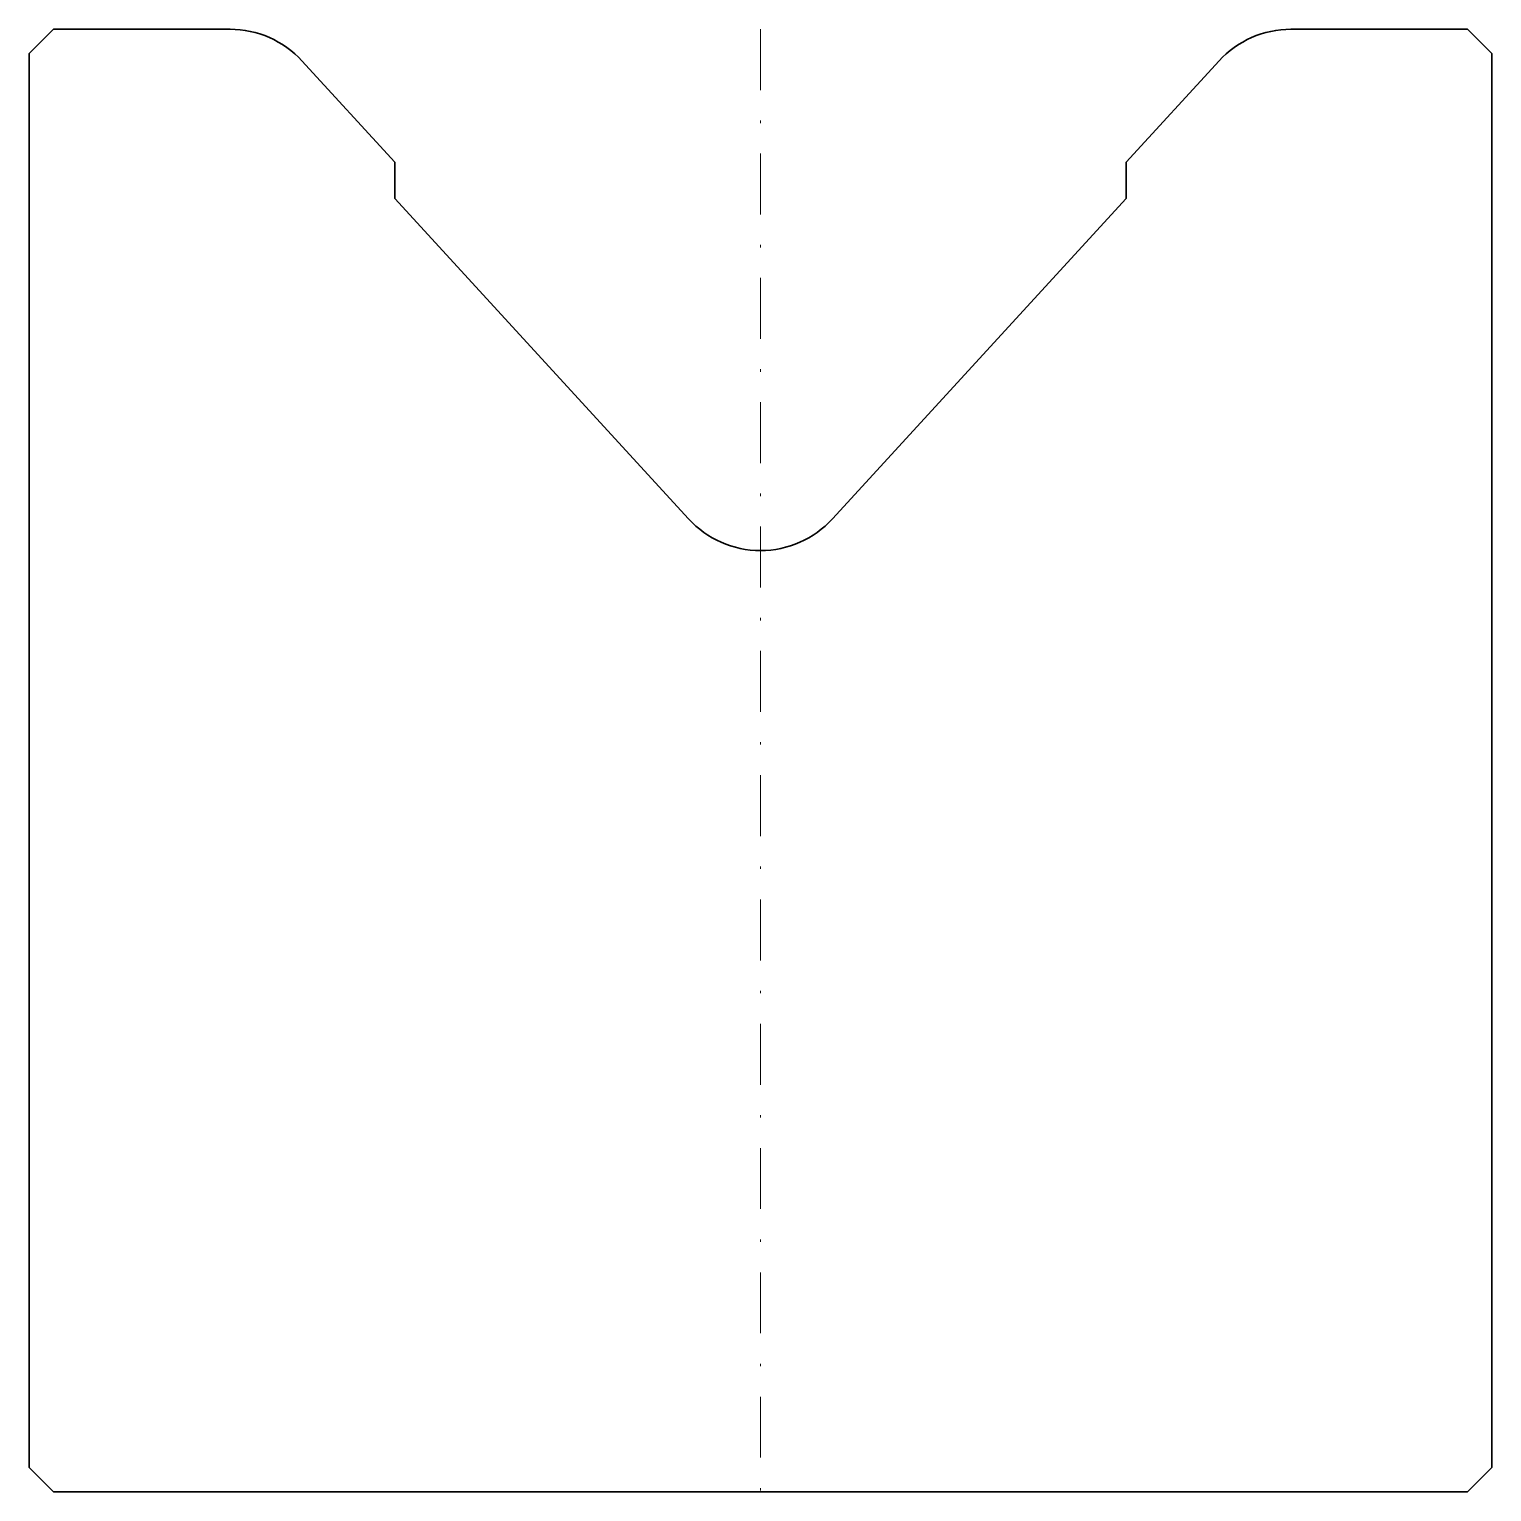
# Model space of a CAD drawing. Header units: millimetres. Extents: x -30 to 30, y -60 to 0.
import ezdxf

# ---------------------------------------------------------------- set-up
doc = ezdxf.new("R2010")
doc.units = ezdxf.units.MM
doc.header["$LTSCALE"] = 5
doc.linetypes.add('AUSGEZOGEN', pattern=[0])
doc.linetypes.add('DASHDOT', pattern=[1, 0.5, -0.25, 0, -0.25])
doc.layers.add('2', color=7, linetype='Continuous')

# ---------------------------------------------------------------- blocks, each defined once
blk = doc.blocks.new('20211_nNn00')
at = {"layer": '2', "color": 7, "linetype": 'AUSGEZOGEN', "lineweight": 35}
for p, q in [((-30, -1), (-29, 0)), ((-29, 0), (-21.76, 0)), ((21.76, 0), (29, 0)), ((29, 0), (30, -1)), ((-30, -59), (-30, -1)), ((30, -1), (30, -59)), ((-18.811, -1.298), (-15, -5.457)), ((15, -5.457), (18.811, -1.298)), ((-15, -5.457), (-15, -6.937)), ((15, -6.937), (15, -5.457)), ((-15, -6.937), (-2.949, -20.088)), ((2.949, -20.088), (15, -6.937)), ((-29, -60), (-30, -59)), ((30, -59), (29, -60)), ((29, -60), (-29, -60))]:
    blk.add_line(p, q, dxfattribs=at)
for centre, start, end in [((-21.76, -4), 42.5, 90), ((21.76, -4), 90, 137.5), ((0, -17.386), 222.5, 317.5)]:
    blk.add_arc(centre, 4, start, end, dxfattribs=at)

msp = doc.modelspace()

# ---------------------------------------------------------------- linework, layer by layer
at = {"layer": '2', "color": 7, "linetype": 'DASHDOT', "lineweight": 18}
msp.add_line((0, 0), (0, -60), dxfattribs=at)

# ---------------------------------------------------------------- block references
msp.add_blockref('20211_nNn00', (0, 0))

doc.saveas('drawing.dxf')
